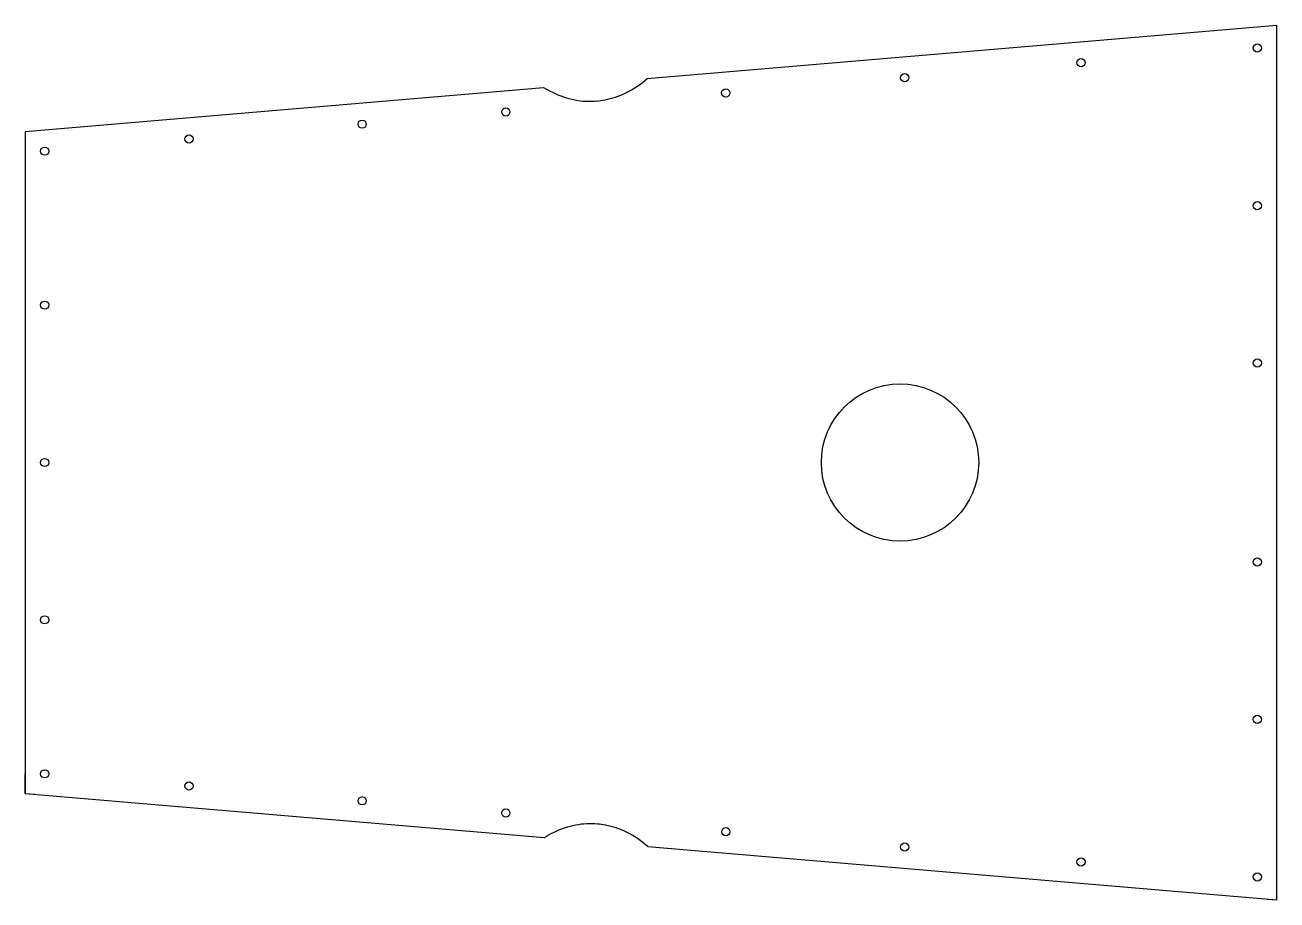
# Model space of a CAD drawing. Header units: inches. Extents: x 2 to 25.9, y 2 to 18.7.
import ezdxf

# ---------------------------------------------------------------- set-up
doc = ezdxf.new("R2010")
doc.units = ezdxf.units.IN
doc.header["$MEASUREMENT"] = 0
doc.layers.get('0').update_dxf_attribs({"linetype": 'CONTINUOUS'})

msp = doc.modelspace()

# ---------------------------------------------------------------- linework, layer by layer
for p, q in [((13.862, 17.665), (25.875, 18.687)), ((25.875, 2, 0.062), (25.875, 18.687, 0.062)), ((2, 16.656), (11.889, 17.498)), ((2, 16.656), (2, 16.469)), ((2, 16.656, 0.062), (2, 4.031, 0.062)), ((2, 16.656, 0.062), (2, 4.031, 0.062)), ((2, 4.031), (2, 4.406)), ((2.375, 4.484), (2.388, 4.483)), ((2, 4.031), (2, 4.219)), ((5.128, 4.25), (5.141, 4.249)), ((2, 4.031), (2.187, 4.015)), ((2, 4.031, 0.062), (11.902, 3.189, 0.062)), ((8.429, 3.969), (8.442, 3.968)), ((13.875, 3.021, 0.062), (25.875, 2, 0.062)), ((25.688, 2.016), (25.875, 2))]:
    msp.add_line(p, q)
for centre, radius in [((25.501, 18.249, 0.062), 0.0781), ((22.138, 17.969, 0.062), 0.0781), ((18.775, 17.683, 0.062), 0.0781), ((15.363, 17.393, 0.062), 0.0781), ((11.169, 17.029, 0.062), 0.0781), ((8.429, 16.796, 0.062), 0.0781), ((5.128, 16.515, 0.062), 0.0781), ((2.375, 16.281, 0.062), 0.0781), ((25.501, 15.242, 0.062), 0.0781), ((2.375, 13.344, 0.062), 0.0781), ((25.501, 12.242, 0.062), 0.0781), ((18.687, 10.344, 0.062), 1.5), ((2.375, 10.344, 0.062), 0.0781), ((25.501, 8.445, 0.062), 0.0781), ((2.375, 7.344, 0.062), 0.0781), ((25.501, 5.445, 0.062), 0.0781), ((2.375, 4.406, 0.062), 0.0781), ((5.128, 4.172, 0.062), 0.0781), ((8.429, 3.891, 0.062), 0.0781), ((11.169, 3.658, 0.062), 0.0781), ((15.364, 3.301, 0.062), 0.0781), ((18.776, 3.011, 0.062), 0.0781), ((22.138, 2.725, 0.062), 0.0781), ((25.501, 2.439, 0.062), 0.0781)]:
    msp.add_circle(centre, radius)
for centre, radius, start, end in [((12.929, 19.192), 1.988, 238.4532, 243.9637), ((12.637, 19.048), 1.847, 296.2753, 311.5245), ((12.812, 18.939), 1.71, 243.7575, 259.2292), ((12.773, 18.756), 1.523, 259.3812, 274.9377), ((12.779, 18.744), 1.511, 274.7516, 280.6269), ((12.767, 18.795), 1.562, 280.7288, 296.1311), ((12.825, 1.747), 1.71, 100.7708, 116.2425), ((12.786, 1.93), 1.523, 85.0623, 100.6188), ((12.792, 1.942), 1.511, 79.3731, 85.2484), ((12.78, 1.892), 1.562, 63.8689, 79.2712), ((12.942, 1.494), 1.988, 116.0363, 121.5468), ((12.651, 1.638), 1.847, 48.4755, 63.7247)]:
    msp.add_arc(centre, radius, start, end)

doc.saveas('drawing.dxf')
